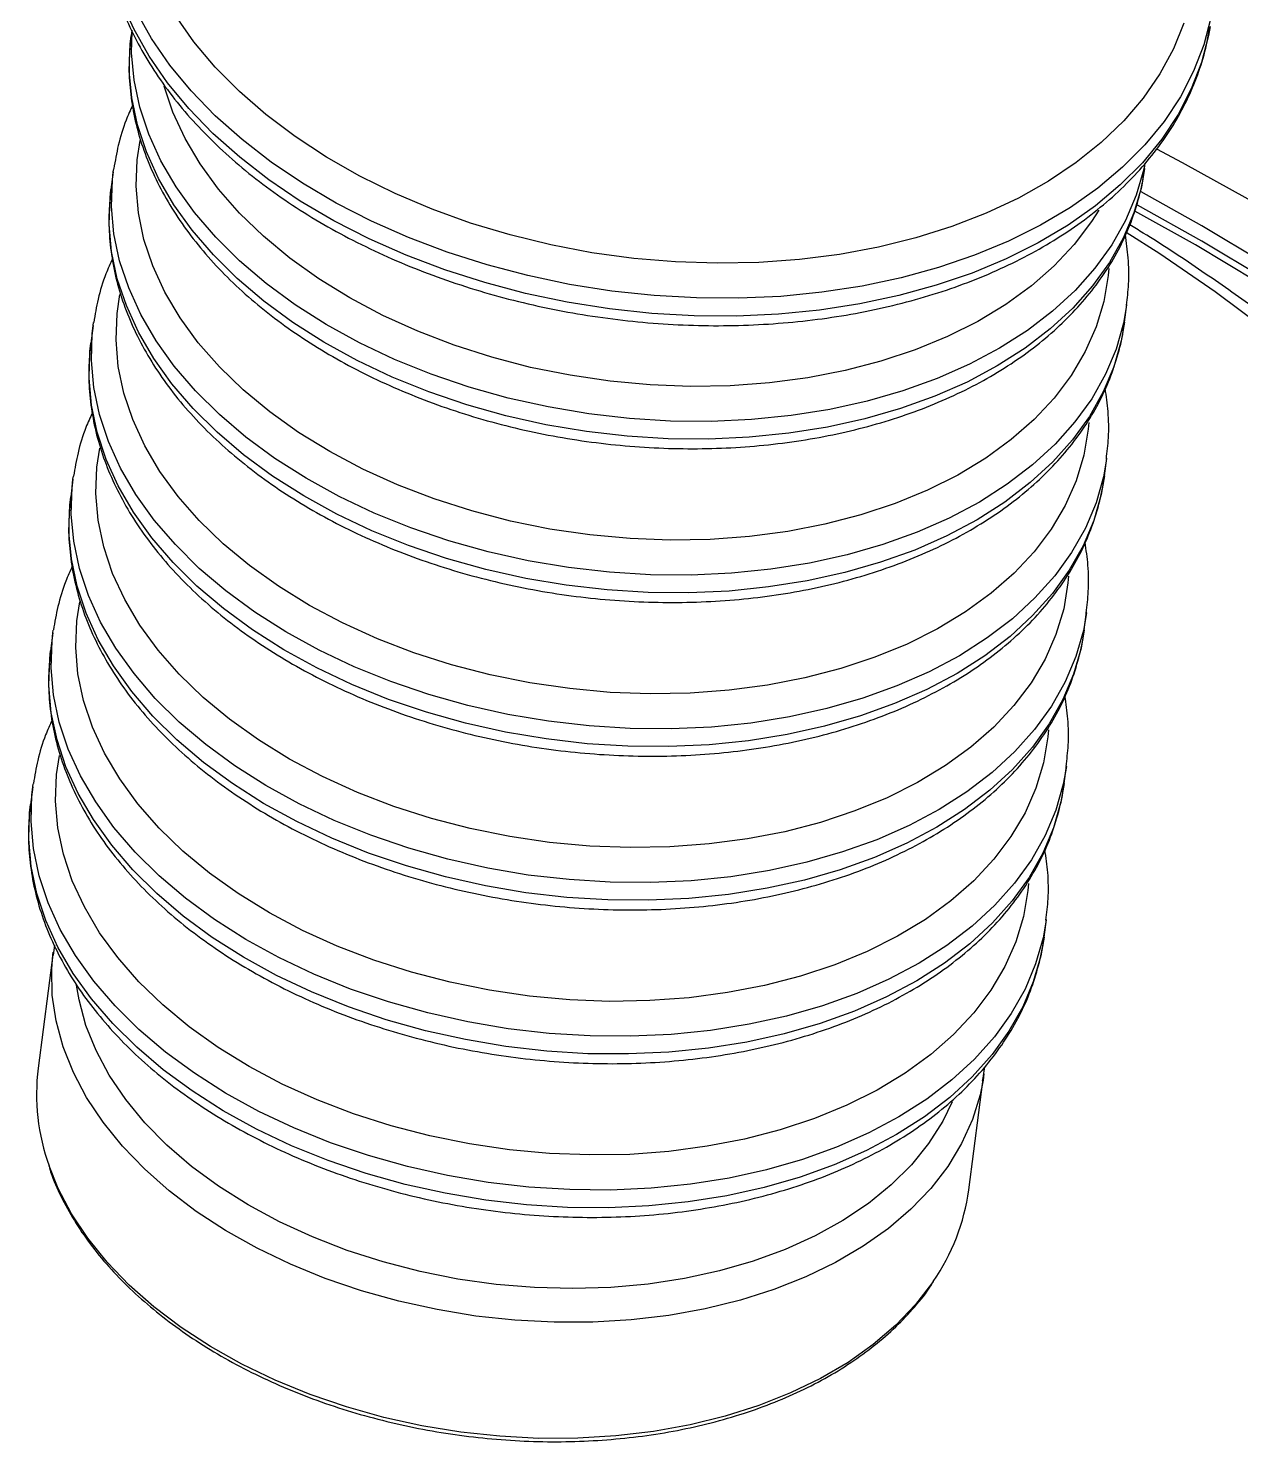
# Model space of a CAD drawing. Header units: millimetres. Extents: x 0 to 6631, y 0 to 4689.
# Drawn here: x 4658.5 to 4788.7, y 2070.4 to 2222.1 of the extents above; entities that cross this region are included whole.
import ezdxf

# ---------------------------------------------------------------- set-up
doc = ezdxf.new("R2010")
doc.units = ezdxf.units.MM
doc.header["$LTSCALE"] = 13
doc.layers.add('几何体', color=7, linetype='Continuous')

msp = doc.modelspace()

# ---------------------------------------------------------------- linework, layer by layer
at = {"layer": '几何体'}
for p, q in [((4669.64, 2221.89), (4669.56, 2221.29)), ((4778.37, 2207.05), (4778.44, 2207.62)), ((4667.65, 2206.69), (4667.4, 2204.79)), ((4667.65, 2206.69), (4667.7, 2207.01)), ((4776.21, 2190.55), (4776.46, 2192.45)), ((4665.49, 2190.19), (4665.24, 2188.29)), ((4665.49, 2190.19), (4665.54, 2190.51)), ((4774.05, 2174.05), (4774.3, 2175.95)), ((4663.33, 2173.7), (4663.38, 2174.01)), ((4663.33, 2173.7), (4663.09, 2171.79)), ((4771.89, 2157.55), (4772.14, 2159.45)), ((4661.17, 2157.2), (4660.93, 2155.29)), ((4661.17, 2157.2), (4661.22, 2157.51)), ((4769.73, 2141.05), (4769.98, 2142.95)), ((4659.02, 2140.7), (4658.77, 2138.79)), ((4659.02, 2140.7), (4659.06, 2141.01)), ((4767.57, 2124.55), (4767.82, 2126.46)), ((4661.22, 2122.95), (4659.59, 2110.5)), ((4661.18, 2122.65), (4661.22, 2122.95)), ((4661.35, 2123.68), (4661.22, 2122.62)), ((4759.49, 2097.42), (4761.12, 2109.87)), ((4761.12, 2109.87), (4761.02, 2109.21))]:
    msp.add_line(p, q, dxfattribs=at)
at = {"layer": '几何体', "flags": 128}
for points in [[(4785.39, 2222.3), (4785.22, 2221.33), (4784.47, 2218.42), (4783.38, 2215.58), (4781.96, 2212.83), (4780.2, 2210.19), (4778.14, 2207.67), (4775.76, 2205.28), (4773.09, 2203.04), (4770.15, 2200.96), (4766.95, 2199.06), (4763.51, 2197.35), (4759.86, 2195.82), (4756, 2194.51), (4751.97, 2193.4), (4747.78, 2192.52), (4743.47, 2191.85), (4739.06, 2191.42), (4734.57, 2191.21), (4730.03, 2191.24), (4725.47, 2191.5), (4720.91, 2191.99), (4716.39, 2192.7), (4711.92, 2193.64), (4707.53, 2194.8), (4703.25, 2196.16), (4699.11, 2197.73), (4695.13, 2199.49), (4691.33, 2201.44), (4687.73, 2203.55), (4684.35, 2205.83), (4681.23, 2208.25), (4678.36, 2210.8), (4675.78, 2213.47), (4673.49, 2216.24), (4671.51, 2219.1), (4669.85, 2222.02), (4668.52, 2224.99)], [(4785.46, 2223.23), (4784.72, 2220.32), (4783.63, 2217.49), (4782.21, 2214.74), (4780.45, 2212.09), (4778.38, 2209.57), (4776.01, 2207.18), (4773.34, 2204.94), (4770.4, 2202.87), (4767.2, 2200.97), (4763.76, 2199.25), (4760.1, 2197.73), (4756.25, 2196.41), (4752.22, 2195.31), (4748.03, 2194.42), (4743.72, 2193.76), (4739.31, 2193.32), (4734.82, 2193.12), (4730.28, 2193.15), (4725.72, 2193.4), (4721.16, 2193.89), (4716.64, 2194.61), (4712.17, 2195.55), (4707.78, 2196.7), (4703.5, 2198.07), (4699.36, 2199.64), (4695.38, 2201.4), (4691.57, 2203.34), (4687.98, 2205.46), (4684.6, 2207.73), (4681.48, 2210.15), (4678.61, 2212.71), (4676.03, 2215.38), (4673.74, 2218.15), (4671.76, 2221), (4670.1, 2223.92)], [(4782.58, 2222.66), (4781.47, 2219.88), (4780.01, 2217.19), (4778.23, 2214.61), (4776.12, 2212.16), (4773.72, 2209.84), (4771.02, 2207.68), (4768.05, 2205.68), (4764.82, 2203.86), (4761.36, 2202.24), (4757.69, 2200.81), (4753.82, 2199.59), (4749.79, 2198.59), (4745.61, 2197.82), (4741.32, 2197.27), (4736.94, 2196.95), (4732.49, 2196.87), (4728.01, 2197.02), (4723.52, 2197.4), (4719.04, 2198.01), (4714.62, 2198.85), (4710.27, 2199.91), (4706.02, 2201.19), (4701.9, 2202.67), (4697.93, 2204.35), (4694.14, 2206.22), (4690.54, 2208.26), (4687.18, 2210.47), (4684.05, 2212.83), (4681.19, 2215.32), (4678.6, 2217.93), (4676.32, 2220.65), (4674.34, 2223.45)], [(4778.37, 2207.05), (4778.02, 2205.05), (4777.22, 2202.27), (4776.08, 2199.56), (4774.6, 2196.94), (4772.79, 2194.44), (4770.67, 2192.06), (4768.24, 2189.83), (4765.53, 2187.75), (4762.55, 2185.85), (4759.31, 2184.13), (4755.85, 2182.6), (4752.18, 2181.28), (4748.33, 2180.18), (4744.32, 2179.29), (4740.17, 2178.63), (4735.93, 2178.2), (4731.6, 2178), (4727.23, 2178.04), (4722.83, 2178.31), (4718.44, 2178.82), (4714.09, 2179.55), (4709.8, 2180.51), (4705.6, 2181.68), (4701.52, 2183.07), (4697.59, 2184.66), (4693.83, 2186.44), (4690.26, 2188.4), (4686.92, 2190.53), (4683.81, 2192.81), (4680.96, 2195.23), (4678.4, 2197.77), (4676.12, 2200.42), (4674.16, 2203.15), (4672.52, 2205.96), (4671.22, 2208.83), (4670.25, 2211.72), (4669.64, 2214.63), (4669.38, 2217.54), (4669.47, 2220.43), (4669.56, 2221.29)], [(4778.37, 2207.47), (4778.27, 2206.96), (4777.47, 2204.17), (4776.33, 2201.46), (4774.85, 2198.84), (4773.04, 2196.34), (4770.92, 2193.96), (4768.49, 2191.73), (4765.78, 2189.66), (4762.8, 2187.75), (4759.56, 2186.03), (4756.1, 2184.51), (4752.43, 2183.19), (4748.58, 2182.08), (4744.57, 2181.19), (4740.42, 2180.53), (4736.18, 2180.1), (4731.85, 2179.9), (4727.47, 2179.94), (4723.08, 2180.21), (4718.69, 2180.72), (4714.34, 2181.45), (4710.05, 2182.41), (4705.85, 2183.59), (4701.77, 2184.98), (4697.84, 2186.56), (4694.08, 2188.34), (4690.51, 2190.3), (4687.17, 2192.43), (4684.06, 2194.71), (4681.21, 2197.13), (4678.65, 2199.67), (4676.37, 2202.32), (4674.41, 2205.06), (4672.77, 2207.87), (4671.47, 2210.73), (4670.5, 2213.63), (4669.89, 2216.54), (4669.63, 2219.45), (4669.67, 2221.75)], [(4773.45, 2202.59), (4772.66, 2201.34), (4770.82, 2198.9), (4768.67, 2196.6), (4766.21, 2194.44), (4763.47, 2192.45), (4760.46, 2190.64), (4757.21, 2189.01), (4753.74, 2187.58), (4750.06, 2186.36), (4746.21, 2185.36), (4742.22, 2184.59), (4738.1, 2184.05), (4733.88, 2183.73), (4729.61, 2183.66), (4725.3, 2183.82), (4720.98, 2184.22), (4716.69, 2184.85), (4712.45, 2185.7), (4708.3, 2186.78), (4704.25, 2188.08), (4700.34, 2189.58), (4696.6, 2191.28), (4693.05, 2193.16), (4689.71, 2195.21), (4686.61, 2197.42), (4683.77, 2199.78), (4681.21, 2202.26), (4678.94, 2204.84), (4676.99, 2207.53), (4675.36, 2210.28), (4674.06, 2213.09), (4673.13, 2215.87)], [(4774.53, 2196.3), (4774.46, 2195.56), (4773.99, 2192.77), (4773.17, 2190.04), (4772, 2187.39), (4770.5, 2184.84), (4768.66, 2182.4), (4766.51, 2180.1), (4764.05, 2177.95), (4761.31, 2175.95), (4758.31, 2174.14), (4755.05, 2172.51), (4751.58, 2171.08), (4747.9, 2169.87), (4744.05, 2168.87), (4740.06, 2168.09), (4735.94, 2167.55), (4731.73, 2167.24), (4727.45, 2167.16), (4723.14, 2167.32), (4718.82, 2167.72), (4714.53, 2168.35), (4710.29, 2169.21), (4706.14, 2170.29), (4702.09, 2171.58), (4698.18, 2173.08), (4694.44, 2174.78), (4690.89, 2176.66), (4687.55, 2178.71), (4684.45, 2180.92), (4681.61, 2183.28), (4679.05, 2185.76), (4676.78, 2188.35), (4674.83, 2191.03), (4673.2, 2193.78), (4671.9, 2196.59), (4670.95, 2199.43), (4670.35, 2202.29), (4670.11, 2205.15), (4670.22, 2207.98), (4670.53, 2210.04)], [(4789.47, 2203.74), (4782.44, 2207.66), (4779.68, 2209.12)], [(4776.44, 2192.37), (4776.11, 2190.46), (4775.31, 2187.67), (4774.17, 2184.96), (4772.69, 2182.34), (4770.88, 2179.84), (4768.76, 2177.46), (4766.33, 2175.23), (4763.62, 2173.16), (4760.64, 2171.25), (4757.4, 2169.53), (4753.94, 2168.01), (4750.27, 2166.69), (4746.42, 2165.58), (4742.41, 2164.69), (4738.26, 2164.03), (4734.02, 2163.6), (4729.69, 2163.41), (4725.32, 2163.44), (4720.92, 2163.72), (4716.53, 2164.22), (4712.18, 2164.95), (4707.89, 2165.91), (4703.69, 2167.09), (4699.61, 2168.48), (4695.68, 2170.07), (4691.92, 2171.85), (4688.35, 2173.81), (4685.01, 2175.93), (4681.9, 2178.21), (4679.05, 2180.63), (4676.49, 2183.17), (4674.21, 2185.82), (4672.25, 2188.56), (4670.61, 2191.37), (4669.31, 2194.23), (4668.34, 2197.13), (4667.73, 2200.04), (4667.47, 2202.95), (4667.56, 2205.84), (4667.65, 2206.69)], [(4776.21, 2190.55), (4775.86, 2188.56), (4775.06, 2185.77), (4773.92, 2183.06), (4772.44, 2180.44), (4770.63, 2177.94), (4768.51, 2175.56), (4766.08, 2173.33), (4763.37, 2171.25), (4760.39, 2169.35), (4757.15, 2167.63), (4753.69, 2166.1), (4750.02, 2164.78), (4746.17, 2163.68), (4742.16, 2162.79), (4738.01, 2162.13), (4733.77, 2161.7), (4729.44, 2161.5), (4725.07, 2161.54), (4720.67, 2161.81), (4716.28, 2162.32), (4711.93, 2163.05), (4707.64, 2164.01), (4703.44, 2165.19), (4699.36, 2166.57), (4695.43, 2168.16), (4691.67, 2169.94), (4688.11, 2171.9), (4684.76, 2174.03), (4681.65, 2176.31), (4678.8, 2178.73), (4676.24, 2181.27), (4673.96, 2183.92), (4672, 2186.66), (4670.36, 2189.47), (4669.06, 2192.33), (4668.09, 2195.22), (4667.48, 2198.14), (4667.22, 2201.05), (4667.31, 2203.93), (4667.4, 2204.79)], [(4791.2, 2196.89), (4784.52, 2200.89), (4777.98, 2204.54)], [(4791.2, 2195.25), (4784.52, 2199.25), (4777.6, 2203.11), (4777.59, 2203.11)], [(4790.5, 2194.85), (4783.82, 2198.85), (4777.3, 2202.48)], [(4791.61, 2189.59), (4785.94, 2193.8), (4779.99, 2197.87), (4776.4, 2200.19)], [(4772.37, 2179.8), (4772.3, 2179.06), (4771.83, 2176.27), (4771.01, 2173.54), (4769.84, 2170.89), (4768.34, 2168.34), (4766.5, 2165.91), (4764.35, 2163.6), (4761.89, 2161.45), (4759.15, 2159.46), (4756.15, 2157.64), (4752.89, 2156.01), (4749.42, 2154.59), (4745.74, 2153.37), (4741.89, 2152.37), (4737.9, 2151.59), (4733.78, 2151.05), (4729.57, 2150.74), (4725.29, 2150.66), (4720.98, 2150.82), (4716.66, 2151.22), (4712.37, 2151.85), (4708.13, 2152.71), (4703.98, 2153.79), (4699.93, 2155.08), (4696.02, 2156.58), (4692.28, 2158.28), (4688.73, 2160.16), (4685.39, 2162.22), (4682.29, 2164.43), (4679.45, 2166.78), (4676.89, 2169.26), (4674.62, 2171.85), (4672.67, 2174.53), (4671.04, 2177.28), (4669.74, 2180.09), (4668.79, 2182.93), (4668.19, 2185.79), (4667.95, 2188.65), (4668.06, 2191.48), (4668.37, 2193.54)], [(4774.28, 2175.87), (4773.95, 2173.96), (4773.15, 2171.17), (4772.01, 2168.46), (4770.53, 2165.85), (4768.72, 2163.34), (4766.6, 2160.97), (4764.17, 2158.73), (4761.46, 2156.66), (4758.48, 2154.75), (4755.24, 2153.03), (4751.78, 2151.51), (4748.11, 2150.19), (4744.26, 2149.08), (4740.25, 2148.2), (4736.1, 2147.53), (4731.86, 2147.1), (4727.53, 2146.91), (4723.16, 2146.95), (4718.76, 2147.22), (4714.37, 2147.72), (4710.02, 2148.46), (4705.73, 2149.41), (4701.53, 2150.59), (4697.45, 2151.98), (4693.52, 2153.57), (4689.76, 2155.35), (4686.19, 2157.31), (4682.85, 2159.43), (4679.74, 2161.71), (4676.89, 2164.13), (4674.33, 2166.68), (4672.05, 2169.32), (4670.09, 2172.06), (4668.45, 2174.87), (4667.15, 2177.73), (4666.18, 2180.63), (4665.57, 2183.54), (4665.31, 2186.45), (4665.4, 2189.34), (4665.49, 2190.19)], [(4774.05, 2174.05), (4773.7, 2172.06), (4772.9, 2169.27), (4771.76, 2166.56), (4770.28, 2163.94), (4768.48, 2161.44), (4766.35, 2159.06), (4763.92, 2156.83), (4761.21, 2154.75), (4758.23, 2152.85), (4754.99, 2151.13), (4751.53, 2149.61), (4747.86, 2148.29), (4744.01, 2147.18), (4740, 2146.29), (4735.85, 2145.63), (4731.61, 2145.2), (4727.28, 2145), (4722.91, 2145.04), (4718.51, 2145.31), (4714.12, 2145.82), (4709.77, 2146.55), (4705.48, 2147.51), (4701.28, 2148.69), (4697.21, 2150.07), (4693.27, 2151.66), (4689.51, 2153.44), (4685.95, 2155.4), (4682.6, 2157.53), (4679.49, 2159.81), (4676.64, 2162.23), (4674.08, 2164.77), (4671.8, 2167.42), (4669.84, 2170.16), (4668.2, 2172.97), (4666.9, 2175.83), (4665.94, 2178.73), (4665.32, 2181.64), (4665.06, 2184.55), (4665.15, 2187.43), (4665.24, 2188.29)], [(4770.21, 2163.3), (4770.14, 2162.56), (4769.68, 2159.77), (4768.85, 2157.04), (4767.68, 2154.39), (4766.18, 2151.84), (4764.34, 2149.41), (4762.19, 2147.1), (4759.73, 2144.95), (4756.99, 2142.96), (4753.99, 2141.14), (4750.73, 2139.51), (4747.26, 2138.09), (4743.58, 2136.87), (4739.73, 2135.87), (4735.74, 2135.09), (4731.62, 2134.55), (4727.41, 2134.24), (4723.13, 2134.16), (4718.82, 2134.32), (4714.5, 2134.72), (4710.21, 2135.35), (4705.97, 2136.21), (4701.82, 2137.29), (4697.77, 2138.58), (4693.86, 2140.08), (4690.12, 2141.78), (4686.57, 2143.66), (4683.23, 2145.72), (4680.13, 2147.93), (4677.29, 2150.28), (4674.73, 2152.76), (4672.46, 2155.35), (4670.51, 2158.03), (4668.88, 2160.78), (4667.58, 2163.59), (4666.63, 2166.44), (4666.03, 2169.3), (4665.79, 2172.15), (4665.9, 2174.99), (4666.21, 2177.04)], [(4772.12, 2159.37), (4771.79, 2157.46), (4770.99, 2154.67), (4769.85, 2151.96), (4768.37, 2149.35), (4766.56, 2146.84), (4764.44, 2144.47), (4762.01, 2142.23), (4759.3, 2140.16), (4756.32, 2138.26), (4753.08, 2136.54), (4749.62, 2135.01), (4745.95, 2133.69), (4742.1, 2132.58), (4738.09, 2131.7), (4733.94, 2131.04), (4729.7, 2130.61), (4725.37, 2130.41), (4721, 2130.45), (4716.6, 2130.72), (4712.21, 2131.22), (4707.86, 2131.96), (4703.57, 2132.92), (4699.37, 2134.09), (4695.29, 2135.48), (4691.36, 2137.07), (4687.6, 2138.85), (4684.04, 2140.81), (4680.69, 2142.94), (4677.58, 2145.22), (4674.73, 2147.64), (4672.17, 2150.18), (4669.89, 2152.83), (4667.93, 2155.56), (4666.29, 2158.37), (4664.99, 2161.23), (4664.02, 2164.13), (4663.41, 2167.04), (4663.15, 2169.95), (4663.24, 2172.84), (4663.33, 2173.7)], [(4771.89, 2157.55), (4771.54, 2155.56), (4770.74, 2152.77), (4769.6, 2150.06), (4768.12, 2147.44), (4766.32, 2144.94), (4764.19, 2142.56), (4761.76, 2140.33), (4759.05, 2138.26), (4756.07, 2136.35), (4752.83, 2134.63), (4749.37, 2133.11), (4745.7, 2131.79), (4741.85, 2130.68), (4737.84, 2129.79), (4733.69, 2129.13), (4729.45, 2128.7), (4725.12, 2128.51), (4720.75, 2128.54), (4716.35, 2128.82), (4711.96, 2129.32), (4707.61, 2130.05), (4703.32, 2131.01), (4699.12, 2132.19), (4695.05, 2133.58), (4691.11, 2135.16), (4687.35, 2136.95), (4683.79, 2138.91), (4680.44, 2141.03), (4677.33, 2143.31), (4674.48, 2145.73), (4671.92, 2148.27), (4669.64, 2150.92), (4667.68, 2153.66), (4666.04, 2156.47), (4664.74, 2159.33), (4663.78, 2162.23), (4663.16, 2165.14), (4662.9, 2168.05), (4662.99, 2170.94), (4663.09, 2171.79)], [(4768.05, 2146.8), (4767.98, 2146.06), (4767.52, 2143.27), (4766.69, 2140.54), (4765.53, 2137.9), (4764.02, 2135.34), (4762.18, 2132.91), (4760.03, 2130.61), (4757.57, 2128.45), (4754.83, 2126.46), (4751.83, 2124.64), (4748.57, 2123.02), (4745.1, 2121.59), (4741.42, 2120.37), (4737.57, 2119.37), (4733.58, 2118.6), (4729.46, 2118.05), (4725.25, 2117.74), (4720.97, 2117.66), (4716.66, 2117.83), (4712.34, 2118.22), (4708.05, 2118.85), (4703.81, 2119.71), (4699.66, 2120.79), (4695.61, 2122.08), (4691.7, 2123.59), (4687.96, 2125.28), (4684.41, 2127.16), (4681.07, 2129.22), (4677.97, 2131.43), (4675.13, 2133.78), (4672.57, 2136.26), (4670.3, 2138.85), (4668.35, 2141.53), (4666.72, 2144.29), (4665.42, 2147.09), (4664.47, 2149.94), (4663.87, 2152.8), (4663.63, 2155.65), (4663.74, 2158.49), (4664.05, 2160.54)], [(4769.97, 2142.87), (4769.63, 2140.96), (4768.83, 2138.18), (4767.69, 2135.47), (4766.21, 2132.85), (4764.4, 2130.35), (4762.28, 2127.97), (4759.85, 2125.74), (4757.14, 2123.66), (4754.16, 2121.76), (4750.92, 2120.04), (4747.46, 2118.51), (4743.79, 2117.19), (4739.94, 2116.08), (4735.93, 2115.2), (4731.78, 2114.54), (4727.54, 2114.11), (4723.21, 2113.91), (4718.84, 2113.95), (4714.44, 2114.22), (4710.05, 2114.72), (4705.7, 2115.46), (4701.41, 2116.42), (4697.21, 2117.59), (4693.13, 2118.98), (4689.2, 2120.57), (4685.44, 2122.35), (4681.88, 2124.31), (4678.53, 2126.44), (4675.42, 2128.72), (4672.57, 2131.14), (4670.01, 2133.68), (4667.73, 2136.33), (4665.77, 2139.06), (4664.13, 2141.87), (4662.83, 2144.73), (4661.86, 2147.63), (4661.25, 2150.54), (4660.99, 2153.45), (4661.08, 2156.34), (4661.17, 2157.2)], [(4769.73, 2141.05), (4769.38, 2139.06), (4768.58, 2136.27), (4767.44, 2133.56), (4765.96, 2130.95), (4764.16, 2128.44), (4762.03, 2126.07), (4759.61, 2123.83), (4756.89, 2121.76), (4753.91, 2119.85), (4750.67, 2118.13), (4747.21, 2116.61), (4743.54, 2115.29), (4739.69, 2114.18), (4735.68, 2113.29), (4731.54, 2112.63), (4727.29, 2112.2), (4722.96, 2112.01), (4718.59, 2112.04), (4714.19, 2112.32), (4709.8, 2112.82), (4705.45, 2113.56), (4701.16, 2114.51), (4696.96, 2115.69), (4692.89, 2117.08), (4688.95, 2118.67), (4685.19, 2120.45), (4681.63, 2122.41), (4678.28, 2124.53), (4675.17, 2126.81), (4672.33, 2129.23), (4669.76, 2131.78), (4667.49, 2134.42), (4665.52, 2137.16), (4663.88, 2139.97), (4662.58, 2142.83), (4661.62, 2145.73), (4661, 2148.64), (4660.74, 2151.55), (4660.83, 2154.44), (4660.93, 2155.29)], [(4765.89, 2130.3), (4765.82, 2129.57), (4765.36, 2126.78), (4764.53, 2124.05), (4763.37, 2121.4), (4761.86, 2118.85), (4760.02, 2116.41), (4757.87, 2114.11), (4755.41, 2111.95), (4752.67, 2109.96), (4749.67, 2108.14), (4746.41, 2106.52), (4742.94, 2105.09), (4739.26, 2103.87), (4735.41, 2102.87), (4731.42, 2102.1), (4727.3, 2101.55), (4723.09, 2101.24), (4718.81, 2101.17), (4714.5, 2101.33), (4710.18, 2101.72), (4705.89, 2102.35), (4701.65, 2103.21), (4697.5, 2104.29), (4693.45, 2105.59), (4689.54, 2107.09), (4685.8, 2108.78), (4682.25, 2110.67), (4678.91, 2112.72), (4675.81, 2114.93), (4672.97, 2117.28), (4670.41, 2119.76), (4668.14, 2122.35), (4666.19, 2125.03), (4664.56, 2127.79), (4663.26, 2130.6), (4662.31, 2133.44), (4661.71, 2136.3), (4661.47, 2139.16), (4661.58, 2141.99), (4661.89, 2144.04)], [(4767.81, 2126.38), (4767.47, 2124.46), (4766.67, 2121.68), (4765.53, 2118.97), (4764.05, 2116.35), (4762.25, 2113.85), (4760.12, 2111.47), (4757.69, 2109.24), (4754.98, 2107.16), (4752, 2105.26), (4748.76, 2103.54), (4745.3, 2102.01), (4741.63, 2100.69), (4737.78, 2099.59), (4733.77, 2098.7), (4729.62, 2098.04), (4725.38, 2097.61), (4721.05, 2097.41), (4716.68, 2097.45), (4712.28, 2097.72), (4707.89, 2098.23), (4703.54, 2098.96), (4699.25, 2099.92), (4695.05, 2101.1), (4690.98, 2102.48), (4687.04, 2104.07), (4683.28, 2105.85), (4679.72, 2107.81), (4676.37, 2109.94), (4673.26, 2112.22), (4670.41, 2114.64), (4667.85, 2117.18), (4665.57, 2119.83), (4663.61, 2122.57), (4661.97, 2125.37), (4660.67, 2128.24), (4659.71, 2131.13), (4659.09, 2134.05), (4658.83, 2136.95), (4658.92, 2139.84), (4659.02, 2140.7)], [(4767.57, 2124.55), (4767.22, 2122.56), (4766.42, 2119.77), (4765.28, 2117.06), (4763.8, 2114.45), (4762, 2111.94), (4759.87, 2109.57), (4757.45, 2107.33), (4754.73, 2105.26), (4751.75, 2103.36), (4748.51, 2101.64), (4745.05, 2100.11), (4741.38, 2098.79), (4737.53, 2097.68), (4733.52, 2096.8), (4729.38, 2096.14), (4725.13, 2095.71), (4720.8, 2095.51), (4716.43, 2095.55), (4712.03, 2095.82), (4707.64, 2096.32), (4703.29, 2097.06), (4699, 2098.02), (4694.8, 2099.19), (4690.73, 2100.58), (4686.79, 2102.17), (4683.03, 2103.95), (4679.47, 2105.91), (4676.12, 2108.04), (4673.01, 2110.32), (4670.17, 2112.73), (4667.6, 2115.28), (4665.33, 2117.92), (4663.36, 2120.66), (4661.72, 2123.47), (4660.42, 2126.33), (4659.46, 2129.23), (4658.84, 2132.14), (4658.58, 2135.05), (4658.67, 2137.94), (4658.77, 2138.79)], [(4761.02, 2109.21), (4760.7, 2107.63), (4759.88, 2104.98), (4758.72, 2102.41), (4757.23, 2099.94), (4755.41, 2097.59), (4753.28, 2095.36), (4750.86, 2093.28), (4748.16, 2091.37), (4745.2, 2089.63), (4742, 2088.08), (4738.58, 2086.73), (4734.97, 2085.59), (4731.2, 2084.66), (4727.28, 2083.95), (4723.25, 2083.48), (4719.14, 2083.23), (4714.97, 2083.22), (4710.77, 2083.44), (4706.58, 2083.89), (4702.42, 2084.57), (4698.32, 2085.47), (4694.31, 2086.59), (4690.42, 2087.92), (4686.67, 2089.45), (4683.1, 2091.16), (4679.72, 2093.06), (4676.56, 2095.12), (4673.65, 2097.32), (4671, 2099.67), (4668.63, 2102.13), (4666.56, 2104.69), (4664.8, 2107.33), (4663.37, 2110.03), (4662.27, 2112.78), (4661.52, 2115.56), (4661.11, 2118.34), (4661.06, 2121.11), (4661.18, 2122.65)], [(4757.71, 2106.88), (4756.7, 2104.81), (4755.17, 2102.4), (4753.33, 2100.11), (4751.17, 2097.96), (4748.71, 2095.96), (4745.99, 2094.13), (4743, 2092.48), (4739.78, 2091.02), (4736.35, 2089.77), (4732.74, 2088.73), (4728.97, 2087.91), (4725.07, 2087.32), (4721.07, 2086.96), (4717, 2086.83), (4712.89, 2086.94), (4708.77, 2087.28), (4704.66, 2087.86), (4700.61, 2088.66), (4696.64, 2089.69), (4692.77, 2090.92), (4689.05, 2092.37), (4685.49, 2094), (4682.12, 2095.82), (4678.97, 2097.81), (4676.06, 2099.95), (4673.42, 2102.23), (4671.05, 2104.63), (4668.99, 2107.14), (4667.23, 2109.73), (4665.81, 2112.38), (4664.72, 2115.08), (4663.98, 2117.81), (4663.71, 2119.38)], [(4755.68, 2087.61), (4755.6, 2087.49), (4753.78, 2085.13), (4751.65, 2082.91), (4749.23, 2080.83), (4746.53, 2078.91), (4743.57, 2077.18), (4740.37, 2075.63), (4736.95, 2074.27), (4733.34, 2073.13), (4729.57, 2072.2), (4725.65, 2071.5), (4721.62, 2071.02), (4717.51, 2070.77), (4713.34, 2070.76), (4709.14, 2070.98), (4704.95, 2071.43), (4700.79, 2072.11), (4696.69, 2073.01), (4692.68, 2074.13), (4688.79, 2075.46), (4685.04, 2076.99), (4681.47, 2078.71), (4678.09, 2080.6), (4674.93, 2082.66), (4672.02, 2084.87), (4669.37, 2087.21), (4667, 2089.67), (4664.93, 2092.23), (4663.17, 2094.87), (4661.74, 2097.58), (4660.76, 2099.99)]]:
    msp.add_lwpolyline(points, dxfattribs=at)
at = {"layer": '几何体'}
for centre, radius, start, end in [((4682.21, 2107.7), 22.79, 172.9445, 199.7715), ((4737.02, 2100.49), 22.68, 325.3756, 352.2079)]:
    msp.add_arc(centre, radius, start, end, dxfattribs=at)
for points, knots in [([(4666.75, 2238.07), (4666.73, 2237.92), (4666.55, 2236.81), (4666.52, 2234.69), (4666.67, 2231.74), (4667.17, 2228.79), (4667.97, 2225.85), (4669.08, 2222.93), (4670.49, 2220.05), (4672.2, 2217.23), (4674.2, 2214.48), (4676.48, 2211.81), (4679.03, 2209.25), (4681.82, 2206.8), (4684.85, 2204.48), (4688.1, 2202.3), (4691.55, 2200.27), (4695.19, 2198.41), (4698.98, 2196.71), (4702.92, 2195.2), (4706.97, 2193.87), (4711.13, 2192.74), (4715.36, 2191.81), (4719.65, 2191.08), (4723.97, 2190.56), (4728.31, 2190.24), (4732.63, 2190.14), (4736.92, 2190.26), (4741.16, 2190.58), (4745.32, 2191.12), (4749.38, 2191.86), (4753.32, 2192.82), (4757.12, 2193.97), (4760.76, 2195.32), (4764.22, 2196.87), (4767.48, 2198.6), (4770.52, 2200.51), (4773.32, 2202.58), (4775.87, 2204.81), (4778.15, 2207.19), (4780.16, 2209.69), (4781.86, 2212.31), (4783.27, 2215.02), (4784.35, 2217.81), (4785.05, 2220.23), (4785.26, 2221.73), (4785.34, 2222.26)], [0, 0, 0, 0, 0.0035477, 0.0263629, 0.0491782, 0.072036, 0.0949749, 0.1180204, 0.1411837, 0.1644617, 0.187841, 0.2113022, 0.234824, 0.2583864, 0.2819728, 0.3055704, 0.3291683, 0.3527612, 0.3763463, 0.399923, 0.4234915, 0.4470531, 0.4706096, 0.4941634, 0.5177168, 0.5412722, 0.5648316, 0.5883975, 0.6119725, 0.6355586, 0.6591578, 0.6827709, 0.7063983, 0.7300384, 0.7536877, 0.7773383, 0.8009781, 0.8245918, 0.8481596, 0.8716587, 0.8950652, 0.9183583, 0.9415256, 0.9645671, 0.9874988, 1, 1, 1, 1]), ([(4669.57, 2221.31), (4669.48, 2220.39), (4669.29, 2218.53), (4669.41, 2215.71), (4669.82, 2212.87), (4670.54, 2210.05), (4671.57, 2207.25), (4672.91, 2204.49), (4674.54, 2201.78), (4676.46, 2199.14), (4678.66, 2196.59), (4681.13, 2194.14), (4683.85, 2191.81), (4686.79, 2189.61), (4689.96, 2187.56), (4693.32, 2185.66), (4696.85, 2183.93), (4700.54, 2182.37), (4704.36, 2180.99), (4708.29, 2179.81), (4712.31, 2178.82), (4716.4, 2178.04), (4720.53, 2177.46), (4724.68, 2177.1), (4728.83, 2176.94), (4732.95, 2177), (4737.02, 2177.27), (4741.01, 2177.75), (4744.91, 2178.44), (4748.7, 2179.34), (4752.34, 2180.44), (4755.83, 2181.75), (4759.13, 2183.24), (4762.23, 2184.92), (4765.12, 2186.78), (4767.76, 2188.81), (4770.14, 2190.99), (4772.26, 2193.3), (4774.08, 2195.75), (4775.61, 2198.3), (4776.83, 2200.94), (4777.72, 2203.66), (4778.21, 2205.67), (4778.31, 2206.79), (4778.33, 2206.96)], [0, 0, 0, 0, 0.0233672, 0.0469776, 0.070623, 0.0943526, 0.1182015, 0.1421863, 0.166306, 0.1905459, 0.2148827, 0.2392905, 0.2637453, 0.2882268, 0.31272, 0.3372118, 0.3616967, 0.3861724, 0.4106382, 0.4350951, 0.4595449, 0.4839903, 0.508434, 0.5328792, 0.5573284, 0.5817844, 0.6062505, 0.6307295, 0.6552236, 0.6797344, 0.7042621, 0.7288051, 0.7533592, 0.7779138, 0.8024539, 0.8269597, 0.8514061, 0.8757643, 0.9000056, 0.9241077, 0.9480605, 0.9718721, 0.9955702, 1, 1, 1, 1]), ([(4669.73, 2213.84), (4669.49, 2213.31), (4668.85, 2211.9), (4668.16, 2209.63), (4667.86, 2207.86), (4667.71, 2207.03)], [0, 0, 0, 0, 0.24178, 0.641938, 1, 1, 1, 1]), ([(4667.41, 2204.82), (4667.32, 2203.89), (4667.13, 2202.03), (4667.25, 2199.21), (4667.66, 2196.38), (4668.38, 2193.55), (4669.41, 2190.75), (4670.75, 2187.99), (4672.38, 2185.28), (4674.3, 2182.64), (4676.5, 2180.09), (4678.97, 2177.64), (4681.69, 2175.31), (4684.64, 2173.11), (4687.8, 2171.06), (4691.16, 2169.16), (4694.69, 2167.43), (4698.38, 2165.87), (4702.2, 2164.5), (4706.13, 2163.31), (4710.15, 2162.33), (4714.24, 2161.54), (4718.37, 2160.96), (4722.52, 2160.6), (4726.67, 2160.44), (4730.79, 2160.5), (4734.86, 2160.77), (4738.85, 2161.25), (4742.75, 2161.94), (4746.54, 2162.84), (4750.18, 2163.95), (4753.67, 2165.25), (4756.97, 2166.74), (4760.07, 2168.43), (4762.96, 2170.28), (4765.6, 2172.31), (4767.99, 2174.49), (4770.1, 2176.81), (4771.92, 2179.25), (4773.45, 2181.8), (4774.67, 2184.45), (4775.56, 2187.16), (4776.05, 2189.18), (4776.15, 2190.29), (4776.17, 2190.46)], [0, 0, 0, 0, 0.023367, 0.046978, 0.070623, 0.094353, 0.118201, 0.142186, 0.166306, 0.190546, 0.214883, 0.239291, 0.263745, 0.288227, 0.31272, 0.337212, 0.361697, 0.386172, 0.410638, 0.435095, 0.459545, 0.48399, 0.508434, 0.532879, 0.557328, 0.581784, 0.606251, 0.630729, 0.655224, 0.679734, 0.704262, 0.728805, 0.753359, 0.777914, 0.802454, 0.82696, 0.851406, 0.875764, 0.900006, 0.924108, 0.948061, 0.971872, 0.99557, 1, 1, 1, 1]), ([(4776.42, 2192.37), (4776.51, 2193.12), (4776.71, 2194.81), (4776.67, 2197.34), (4776.42, 2199.11), (4776.3, 2199.93)], [0, 0, 0, 0, 0.3030032, 0.6756116, 1, 1, 1, 1]), ([(4844.26, 2106.94), (4844.16, 2108.26), (4843.93, 2111.32), (4843.21, 2116.11), (4842.14, 2121.29), (4840.75, 2126.44), (4839.06, 2131.56), (4837.05, 2136.65), (4834.73, 2141.69), (4832.11, 2146.67), (4829.18, 2151.6), (4825.95, 2156.47), (4822.43, 2161.26), (4818.61, 2165.98), (4814.51, 2170.61), (4810.12, 2175.15), (4805.46, 2179.59), (4800.53, 2183.93), (4795.34, 2188.16), (4789.9, 2192.28), (4784.19, 2196.26), (4779.81, 2199.17), (4777.27, 2200.7), (4776.79, 2200.99)], [0, 0, 0, 0, 0.037517, 0.086814, 0.136153, 0.185557, 0.235047, 0.284635, 0.334333, 0.384144, 0.434068, 0.4841, 0.534234, 0.584459, 0.634763, 0.685135, 0.735563, 0.786036, 0.836543, 0.887076, 0.937626, 0.988186, 1, 1, 1, 1]), ([(4667.57, 2197.34), (4667.33, 2196.81), (4666.69, 2195.41), (4666, 2193.13), (4665.7, 2191.36), (4665.56, 2190.53)], [0, 0, 0, 0, 0.24178, 0.641938, 1, 1, 1, 1]), ([(4665.25, 2188.32), (4665.16, 2187.39), (4664.97, 2185.54), (4665.09, 2182.71), (4665.5, 2179.88), (4666.22, 2177.05), (4667.25, 2174.25), (4668.59, 2171.49), (4670.22, 2168.78), (4672.14, 2166.14), (4674.35, 2163.59), (4676.81, 2161.14), (4679.53, 2158.81), (4682.48, 2156.61), (4685.64, 2154.56), (4689, 2152.66), (4692.53, 2150.93), (4696.22, 2149.37), (4700.04, 2148), (4703.97, 2146.81), (4707.99, 2145.83), (4712.08, 2145.04), (4716.21, 2144.47), (4720.36, 2144.1), (4724.51, 2143.94), (4728.63, 2144), (4732.7, 2144.27), (4736.69, 2144.75), (4740.59, 2145.44), (4744.38, 2146.34), (4748.02, 2147.45), (4751.51, 2148.75), (4754.81, 2150.25), (4757.92, 2151.93), (4760.8, 2153.78), (4763.44, 2155.81), (4765.83, 2157.99), (4767.94, 2160.31), (4769.76, 2162.75), (4771.29, 2165.3), (4772.51, 2167.95), (4773.4, 2170.66), (4773.89, 2172.68), (4773.99, 2173.79), (4774.01, 2173.97)], [0, 0, 0, 0, 0.0233672, 0.0469776, 0.070623, 0.0943526, 0.1182015, 0.1421863, 0.166306, 0.1905459, 0.2148827, 0.2392905, 0.2637453, 0.2882268, 0.31272, 0.3372118, 0.3616967, 0.3861724, 0.4106382, 0.4350951, 0.4595449, 0.4839903, 0.508434, 0.5328792, 0.5573284, 0.5817844, 0.6062505, 0.6307295, 0.6552236, 0.6797344, 0.7042621, 0.7288051, 0.7533592, 0.7779138, 0.8024539, 0.8269597, 0.8514061, 0.8757643, 0.9000056, 0.9241077, 0.9480605, 0.9718721, 0.9955702, 1, 1, 1, 1]), ([(4774.26, 2175.87), (4774.35, 2176.63), (4774.55, 2178.31), (4774.51, 2180.85), (4774.26, 2182.61), (4774.14, 2183.43)], [0, 0, 0, 0, 0.303003, 0.675612, 1, 1, 1, 1]), ([(4665.41, 2180.84), (4665.17, 2180.31), (4664.53, 2178.91), (4663.84, 2176.63), (4663.54, 2174.87), (4663.4, 2174.03)], [0, 0, 0, 0, 0.24178, 0.641938, 1, 1, 1, 1]), ([(4663.09, 2171.82), (4663, 2170.89), (4662.81, 2169.04), (4662.93, 2166.21), (4663.34, 2163.38), (4664.06, 2160.55), (4665.09, 2157.75), (4666.43, 2154.99), (4668.06, 2152.28), (4669.98, 2149.64), (4672.19, 2147.09), (4674.65, 2144.65), (4677.37, 2142.31), (4680.32, 2140.12), (4683.48, 2138.06), (4686.84, 2136.16), (4690.37, 2134.43), (4694.06, 2132.87), (4697.88, 2131.5), (4701.81, 2130.32), (4705.83, 2129.33), (4709.92, 2128.55), (4714.05, 2127.97), (4718.2, 2127.6), (4722.35, 2127.44), (4726.47, 2127.5), (4730.54, 2127.77), (4734.53, 2128.25), (4738.44, 2128.95), (4742.22, 2129.85), (4745.86, 2130.95), (4749.35, 2132.25), (4752.65, 2133.75), (4755.76, 2135.43), (4758.64, 2137.29), (4761.28, 2139.31), (4763.67, 2141.49), (4765.78, 2143.81), (4767.6, 2146.25), (4769.13, 2148.81), (4770.36, 2151.45), (4771.24, 2154.16), (4771.73, 2156.18), (4771.84, 2157.29), (4771.85, 2157.47)], [0, 0, 0, 0, 0.023367, 0.046978, 0.070623, 0.094353, 0.118201, 0.142186, 0.166306, 0.190546, 0.214883, 0.239291, 0.263745, 0.288227, 0.31272, 0.337212, 0.361697, 0.386172, 0.410638, 0.435095, 0.459545, 0.48399, 0.508434, 0.532879, 0.557328, 0.581784, 0.606251, 0.630729, 0.655224, 0.679734, 0.704262, 0.728805, 0.753359, 0.777914, 0.802454, 0.82696, 0.851406, 0.875764, 0.900006, 0.924108, 0.948061, 0.971872, 0.99557, 1, 1, 1, 1]), ([(4772.1, 2159.37), (4772.19, 2160.13), (4772.39, 2161.82), (4772.35, 2164.35), (4772.1, 2166.11), (4771.98, 2166.93)], [0, 0, 0, 0, 0.303003, 0.675612, 1, 1, 1, 1]), ([(4663.25, 2164.34), (4663.01, 2163.81), (4662.37, 2162.41), (4661.68, 2160.13), (4661.38, 2158.37), (4661.24, 2157.53)], [0, 0, 0, 0, 0.24178, 0.641938, 1, 1, 1, 1]), ([(4660.93, 2155.32), (4660.84, 2154.4), (4660.65, 2152.54), (4660.77, 2149.72), (4661.18, 2146.88), (4661.9, 2144.06), (4662.93, 2141.25), (4664.27, 2138.49), (4665.9, 2135.78), (4667.83, 2133.15), (4670.03, 2130.59), (4672.49, 2128.15), (4675.21, 2125.82), (4678.16, 2123.62), (4681.32, 2121.56), (4684.68, 2119.66), (4688.21, 2117.93), (4691.9, 2116.37), (4695.72, 2115), (4699.65, 2113.82), (4703.67, 2112.83), (4707.76, 2112.05), (4711.89, 2111.47), (4716.04, 2111.1), (4720.19, 2110.94), (4724.31, 2111), (4728.38, 2111.27), (4732.37, 2111.75), (4736.28, 2112.45), (4740.06, 2113.35), (4743.7, 2114.45), (4747.19, 2115.75), (4750.49, 2117.25), (4753.6, 2118.93), (4756.48, 2120.79), (4759.12, 2122.81), (4761.51, 2124.99), (4763.62, 2127.31), (4765.44, 2129.76), (4766.97, 2132.31), (4768.2, 2134.95), (4769.08, 2137.67), (4769.57, 2139.68), (4769.68, 2140.79), (4769.69, 2140.97)], [0, 0, 0, 0, 0.0233672, 0.0469776, 0.070623, 0.0943526, 0.1182015, 0.1421863, 0.166306, 0.1905459, 0.2148827, 0.2392905, 0.2637453, 0.2882268, 0.31272, 0.3372118, 0.3616967, 0.3861724, 0.4106382, 0.4350951, 0.4595449, 0.4839903, 0.508434, 0.5328792, 0.5573284, 0.5817844, 0.6062505, 0.6307295, 0.6552236, 0.6797344, 0.7042621, 0.7288051, 0.7533592, 0.7779138, 0.8024539, 0.8269597, 0.8514061, 0.8757643, 0.9000056, 0.9241077, 0.9480605, 0.9718721, 0.9955702, 1, 1, 1, 1]), ([(4769.94, 2142.87), (4770.03, 2143.63), (4770.23, 2145.32), (4770.19, 2147.85), (4769.94, 2149.61), (4769.82, 2150.43)], [0, 0, 0, 0, 0.303003, 0.675612, 1, 1, 1, 1]), ([(4661.09, 2147.84), (4660.85, 2147.31), (4660.21, 2145.91), (4659.52, 2143.63), (4659.22, 2141.87), (4659.08, 2141.04)], [0, 0, 0, 0, 0.24178, 0.641938, 1, 1, 1, 1]), ([(4658.77, 2138.82), (4658.68, 2137.9), (4658.49, 2136.04), (4658.61, 2133.22), (4659.02, 2130.38), (4659.74, 2127.56), (4660.77, 2124.76), (4662.11, 2121.99), (4663.74, 2119.28), (4665.67, 2116.65), (4667.87, 2114.1), (4670.33, 2111.65), (4673.05, 2109.32), (4676, 2107.12), (4679.16, 2105.06), (4682.52, 2103.17), (4686.05, 2101.43), (4689.74, 2099.88), (4693.56, 2098.5), (4697.49, 2097.32), (4701.51, 2096.33), (4705.6, 2095.55), (4709.73, 2094.97), (4713.88, 2094.6), (4718.03, 2094.45), (4722.15, 2094.5), (4726.22, 2094.77), (4730.21, 2095.26), (4734.12, 2095.95), (4737.9, 2096.85), (4741.54, 2097.95), (4745.03, 2099.25), (4748.33, 2100.75), (4751.44, 2102.43), (4754.32, 2104.29), (4756.96, 2106.31), (4759.35, 2108.49), (4761.46, 2110.81), (4763.28, 2113.26), (4764.81, 2115.81), (4766.04, 2118.45), (4766.92, 2121.17), (4767.41, 2123.18), (4767.52, 2124.29), (4767.53, 2124.47)], [0, 0, 0, 0, 0.0233672, 0.0469776, 0.070623, 0.0943526, 0.1182015, 0.1421863, 0.166306, 0.1905459, 0.2148827, 0.2392905, 0.2637453, 0.2882268, 0.31272, 0.3372118, 0.3616967, 0.3861724, 0.4106382, 0.4350951, 0.4595449, 0.4839903, 0.508434, 0.5328792, 0.5573284, 0.5817844, 0.6062505, 0.6307295, 0.6552236, 0.6797344, 0.7042621, 0.7288051, 0.7533592, 0.7779138, 0.8024539, 0.8269597, 0.8514061, 0.8757643, 0.9000056, 0.9241077, 0.9480605, 0.9718721, 0.9955702, 1, 1, 1, 1]), ([(4767.78, 2126.37), (4767.87, 2127.13), (4768.07, 2128.82), (4768.04, 2131.35), (4767.78, 2133.11), (4767.66, 2133.93)], [0, 0, 0, 0, 0.303003, 0.675612, 1, 1, 1, 1]), ([(4760.98, 2109.16), (4761.05, 2109.5), (4761.15, 2109.97), (4761.17, 2110.45), (4761.18, 2110.58)], [0, 0, 0, 0, 0.728542, 1, 1, 1, 1]), ([(4660.81, 2099.74), (4660.89, 2099.49), (4661.25, 2098.36), (4662.18, 2096.37), (4663.63, 2093.8), (4665.38, 2091.3), (4667.41, 2088.87), (4669.71, 2086.54), (4672.26, 2084.32), (4675.04, 2082.22), (4678.04, 2080.26), (4681.23, 2078.45), (4684.61, 2076.8), (4688.13, 2075.32), (4691.8, 2074.02), (4695.57, 2072.91), (4699.43, 2072), (4703.35, 2071.28), (4707.31, 2070.77), (4711.29, 2070.46), (4715.25, 2070.36), (4719.18, 2070.48), (4723.05, 2070.8), (4726.84, 2071.33), (4730.51, 2072.07), (4734.06, 2073.01), (4737.46, 2074.14), (4740.68, 2075.46), (4743.71, 2076.96), (4746.52, 2078.64), (4749.1, 2080.48), (4751.43, 2082.46), (4753.48, 2084.59), (4754.86, 2086.24), (4755.46, 2087.21), (4755.57, 2087.38)], [0, 0, 0, 0, 0.008791, 0.040299, 0.071881, 0.103529, 0.135229, 0.166966, 0.198727, 0.230502, 0.262282, 0.29406, 0.325835, 0.357605, 0.38937, 0.421131, 0.452888, 0.484643, 0.516398, 0.548153, 0.579911, 0.611672, 0.643439, 0.675213, 0.706994, 0.738783, 0.770581, 0.802386, 0.834195, 0.866002, 0.897798, 0.929571, 0.961307, 0.99299, 1, 1, 1, 1])]:
    msp.add_open_spline(points, degree=3, knots=knots, dxfattribs=at)

doc.saveas('drawing.dxf')
